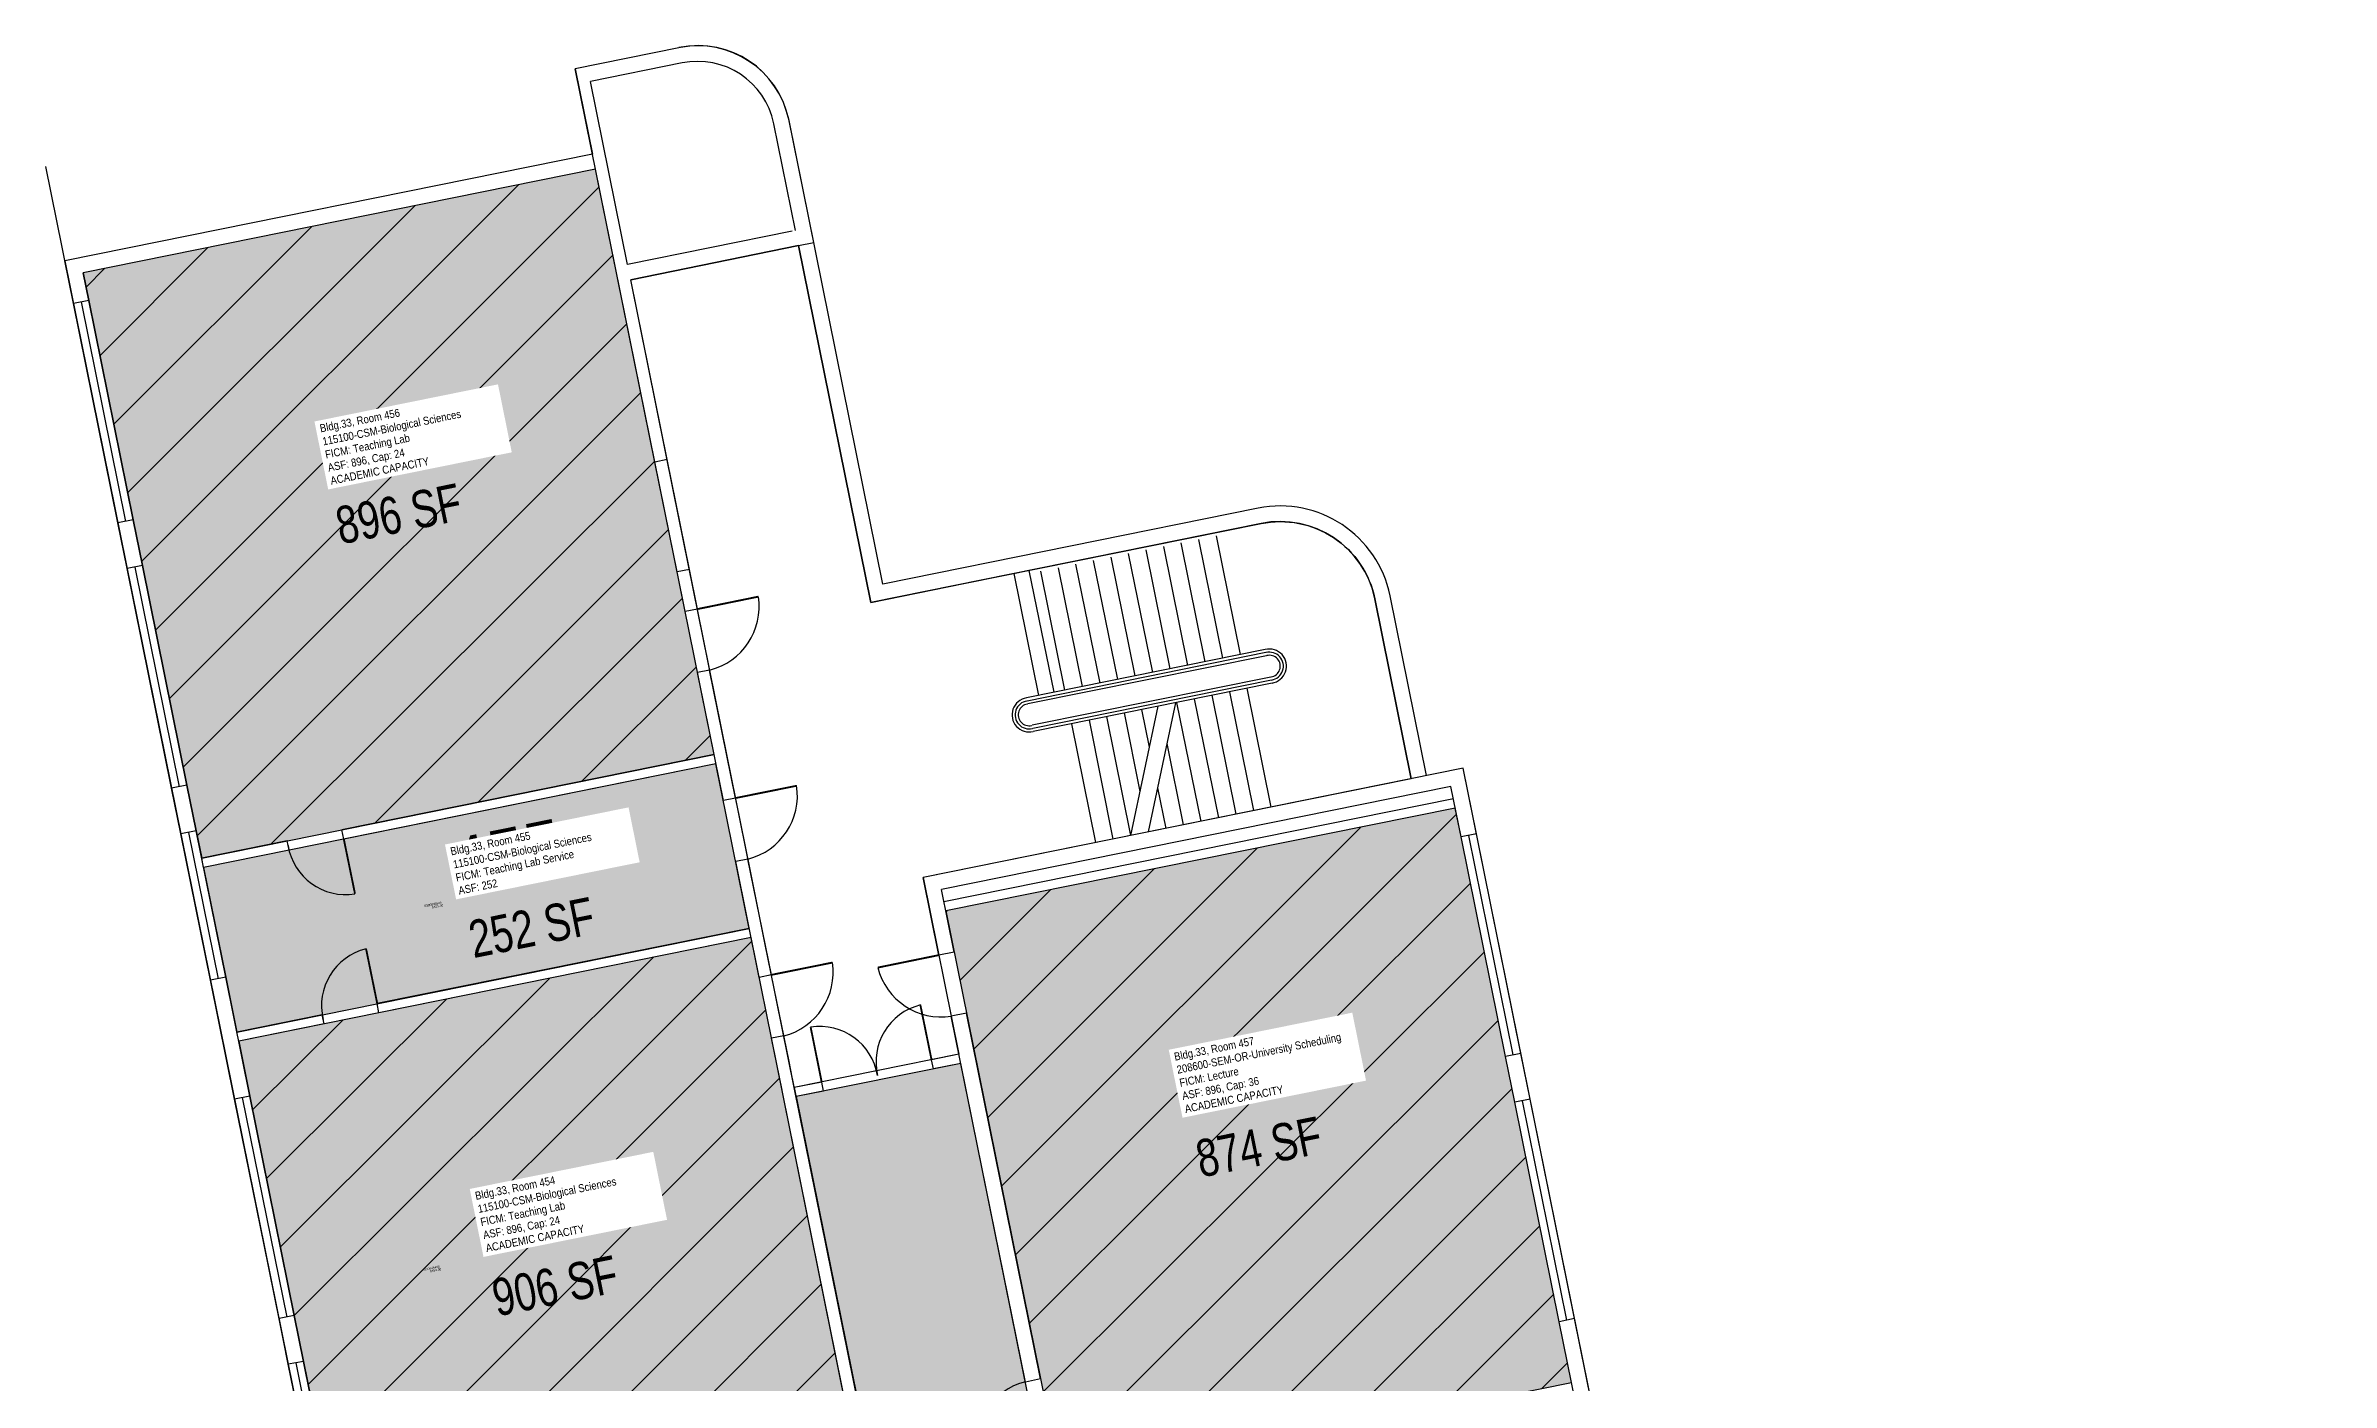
# Model space of a CAD drawing. Header units: inches. Extents: x 69218124 to 69220511, y 27679097 to 27683436.
# Drawn here: x 69218124 to 69219593, y 27682577 to 27683436 of the extents above; entities that cross this region are included whole.
import ezdxf
from ezdxf.enums import TextEntityAlignment as Align

# ---------------------------------------------------------------- set-up
doc = ezdxf.new("R2010")
doc.units = ezdxf.units.IN
doc.header["$LTSCALE"] = 0.25
doc.header["$MEASUREMENT"] = 0
for name, color, linetype in [('A-DOOR', 2, 'CONTINUOUS'), ('A-FLOR', 3, 'CONTINUOUS'), ('A-GLAZ', 1, 'CONTINUOUS'), ('A-GRID', 1, 'CONTINUOUS'), ('A-IDEN-RNUM', 7, 'CONTINUOUS'), ('A-IDEN-SNUM', 4, 'CONTINUOUS'), ('A-IDEN-VNUM', 4, 'CONTINUOUS'), ('A-WALL', 5, 'CONTINUOUS'), ('AREA-ASSIGN', 7, 'CONTINUOUS'), ('AREA-GROSS', 1, 'CONTINUOUS'), ('AREA-OUTSIDE', 3, 'CONTINUOUS'), ('AREA-TEXT', 3, 'CONTINUOUS'), ('Rooms-Capacity', 4, 'CONTINUOUS'), ('Rooms-Category-Color', 7, 'CONTINUOUS'), ('Rooms-College-Color', 7, 'CONTINUOUS'), ('Rooms-Department-Color', 7, 'CONTINUOUS'), ('Rooms-Division-Color', 7, 'CONTINUOUS'), ('Rooms-Information', 7, 'CONTINUOUS')]:
    doc.layers.add(name, color=color, linetype=linetype)
doc.styles.add('CP_AREA', font='arial.ttf', dxfattribs={"height": 15})
doc.styles.add('CP_ROOMSNUMBER', font='arial.ttf', dxfattribs={"height": 1})
doc.styles.add('CP_ROOMVNUMBER', font='arial.ttf', dxfattribs={"width": 0.85, "height": 0.075})
pattern_1 = [(45, (0, 0), (-26.516504294, 26.516504294), [])]

msp = doc.modelspace()

# ---------------------------------------------------------------- hatches: boundary and pattern name
at = {"layer": 'Rooms-Capacity'}
h = msp.add_hatch(dxfattribs=at)
h.set_pattern_fill('ANSI31', color=256, scale=300, style=0)
h.set_pattern_definition(pattern_1)
h.paths.add_polyline_path([(69218477.3, 27683356.9), (69218148, 27683290.3), (69218151.6, 27683272.6), (69218180.1, 27683131.5), (69218186.1, 27683102.1), (69218214.6, 27682960.9), (69218220.6, 27682931.5), (69218224.2, 27682913.9), (69218553.5, 27682980.5)])
h = msp.add_hatch(dxfattribs=at)
h.set_pattern_fill('ANSI31', color=256, scale=300, style=0)
h.set_pattern_definition(pattern_1)
h.paths.add_polyline_path([(69219104.5, 27682576.7), (69219096.6, 27682615.9), (69219068, 27682757), (69219062.1, 27682786.4), (69219033.5, 27682927.6), (69219029.8, 27682946.2), (69218702.4, 27682880), (69218777.2, 27682510.5)])
h = msp.add_hatch(dxfattribs=at)
h.set_pattern_fill('ANSI31', color=256, scale=300, style=0)
h.set_pattern_definition(pattern_1)
h.paths.add_polyline_path([(69218577.3, 27682862.9), (69218248, 27682796.3), (69218255.1, 27682761), (69218283.7, 27682619.8), (69218289.6, 27682590.4), (69218318.2, 27682449.3), (69218323.9, 27682420.9), (69218357.2, 27682427.7), (69218358.4, 27682421.8), (69218654.4, 27682481.7), (69218593.7, 27682781.5)])
at = {"layer": 'Rooms-Category-Color', "true_color": 0xe3f498}
for points in [[(69218477.3, 27683356.9), (69218148, 27683290.3), (69218151.6, 27683272.6), (69218180.1, 27683131.5), (69218186.1, 27683102.1), (69218214.6, 27682960.9), (69218220.6, 27682931.5), (69218224.2, 27682913.9), (69218553.5, 27682980.5)], [(69218576.1, 27682868.8), (69218554.6, 27682974.6), (69218225.4, 27682908), (69218239.6, 27682837.4), (69218246.8, 27682802.1)], [(69218577.3, 27682862.9), (69218248, 27682796.3), (69218255.1, 27682761), (69218283.7, 27682619.8), (69218289.6, 27682590.4), (69218318.2, 27682449.3), (69218323.9, 27682420.9), (69218357.2, 27682427.7), (69218358.4, 27682421.8), (69218654.4, 27682481.7), (69218593.7, 27682781.5)]]:
    msp.add_hatch(color=61, dxfattribs=at).paths.add_polyline_path(points)
at = {"layer": 'Rooms-Category-Color', "true_color": 0xffff64}
msp.add_hatch(color=51, dxfattribs=at).paths.add_polyline_path([(69219104.5, 27682576.7), (69219096.6, 27682615.9), (69219068, 27682757), (69219062.1, 27682786.4), (69219033.5, 27682927.6), (69219029.8, 27682946.2), (69218702.4, 27682880), (69218777.2, 27682510.5)])
at = {"layer": 'Rooms-Category-Color', "true_color": 0xadadad}
msp.add_hatch(color=253, dxfattribs=at).paths.add_polyline_path([(69218827.9, 27681664.7), (69218933.7, 27681686.1), (69218712, 27682782), (69218606.2, 27682760.6)])
at = {"layer": 'Rooms-College-Color', "true_color": 0xffe090}
for points in [[(69218477.3, 27683356.9), (69218148, 27683290.3), (69218151.6, 27683272.6), (69218180.1, 27683131.5), (69218186.1, 27683102.1), (69218214.6, 27682960.9), (69218220.6, 27682931.5), (69218224.2, 27682913.9), (69218553.5, 27682980.5)], [(69218576.1, 27682868.8), (69218554.6, 27682974.6), (69218225.4, 27682908), (69218239.6, 27682837.4), (69218246.8, 27682802.1)], [(69218577.3, 27682862.9), (69218248, 27682796.3), (69218255.1, 27682761), (69218283.7, 27682619.8), (69218289.6, 27682590.4), (69218318.2, 27682449.3), (69218323.9, 27682420.9), (69218357.2, 27682427.7), (69218358.4, 27682421.8), (69218654.4, 27682481.7), (69218593.7, 27682781.5)]]:
    msp.add_hatch(color=41, dxfattribs=at).paths.add_polyline_path(points)
at = {"layer": 'Rooms-College-Color', "true_color": 0xffff64}
msp.add_hatch(color=51, dxfattribs=at).paths.add_polyline_path([(69219104.5, 27682576.7), (69219096.6, 27682615.9), (69219068, 27682757), (69219062.1, 27682786.4), (69219033.5, 27682927.6), (69219029.8, 27682946.2), (69218702.4, 27682880), (69218777.2, 27682510.5)])
at = {"layer": 'Rooms-College-Color', "true_color": 0xadadad}
msp.add_hatch(color=253, dxfattribs=at).paths.add_polyline_path([(69218827.9, 27681664.7), (69218933.7, 27681686.1), (69218712, 27682782), (69218606.2, 27682760.6)])
at = {"layer": 'Rooms-Department-Color', "true_color": 0xffe090}
for points in [[(69218477.3, 27683356.9), (69218148, 27683290.3), (69218151.6, 27683272.6), (69218180.1, 27683131.5), (69218186.1, 27683102.1), (69218214.6, 27682960.9), (69218220.6, 27682931.5), (69218224.2, 27682913.9), (69218553.5, 27682980.5)], [(69218576.1, 27682868.8), (69218554.6, 27682974.6), (69218225.4, 27682908), (69218239.6, 27682837.4), (69218246.8, 27682802.1)], [(69218577.3, 27682862.9), (69218248, 27682796.3), (69218255.1, 27682761), (69218283.7, 27682619.8), (69218289.6, 27682590.4), (69218318.2, 27682449.3), (69218323.9, 27682420.9), (69218357.2, 27682427.7), (69218358.4, 27682421.8), (69218654.4, 27682481.7), (69218593.7, 27682781.5)]]:
    msp.add_hatch(color=41, dxfattribs=at).paths.add_polyline_path(points)
at = {"layer": 'Rooms-Department-Color', "true_color": 0x003fff}
msp.add_hatch(color=160, dxfattribs=at).paths.add_polyline_path([(69219104.5, 27682576.7), (69219096.6, 27682615.9), (69219068, 27682757), (69219062.1, 27682786.4), (69219033.5, 27682927.6), (69219029.8, 27682946.2), (69218702.4, 27682880), (69218777.2, 27682510.5)])
at = {"layer": 'Rooms-Department-Color', "true_color": 0xacacac}
msp.add_hatch(color=253, dxfattribs=at).paths.add_polyline_path([(69218827.9, 27681664.7), (69218933.7, 27681686.1), (69218712, 27682782), (69218606.2, 27682760.6)])
at = {"layer": 'Rooms-Division-Color', "true_color": 0xffe090}
for points in [[(69218477.3, 27683356.9), (69218148, 27683290.3), (69218151.6, 27683272.6), (69218180.1, 27683131.5), (69218186.1, 27683102.1), (69218214.6, 27682960.9), (69218220.6, 27682931.5), (69218224.2, 27682913.9), (69218553.5, 27682980.5)], [(69218576.1, 27682868.8), (69218554.6, 27682974.6), (69218225.4, 27682908), (69218239.6, 27682837.4), (69218246.8, 27682802.1)], [(69218577.3, 27682862.9), (69218248, 27682796.3), (69218255.1, 27682761), (69218283.7, 27682619.8), (69218289.6, 27682590.4), (69218318.2, 27682449.3), (69218323.9, 27682420.9), (69218357.2, 27682427.7), (69218358.4, 27682421.8), (69218654.4, 27682481.7), (69218593.7, 27682781.5)]]:
    msp.add_hatch(color=41, dxfattribs=at).paths.add_polyline_path(points)
at = {"layer": 'Rooms-Division-Color', "true_color": 0x003fff}
msp.add_hatch(color=160, dxfattribs=at).paths.add_polyline_path([(69219104.5, 27682576.7), (69219096.6, 27682615.9), (69219068, 27682757), (69219062.1, 27682786.4), (69219033.5, 27682927.6), (69219029.8, 27682946.2), (69218702.4, 27682880), (69218777.2, 27682510.5)])
at = {"layer": 'Rooms-Division-Color', "true_color": 0xadadad}
msp.add_hatch(color=253, dxfattribs=at).paths.add_polyline_path([(69218827.9, 27681664.7), (69218933.7, 27681686.1), (69218712, 27682782), (69218606.2, 27682760.6)])

# ---------------------------------------------------------------- linework, layer by layer
at = {"layer": 'A-DOOR', "const_width": 1.2, "elevation": 0}
for points in [[(69218542.7, 27683074.1), (69218581.9, 27683082.1)], [(69218567.3, 27682952.6), (69218606.5, 27682960.5)], [(69218315.5, 27682926.2), (69218322.7, 27682891)], [(69218337, 27682820.4), (69218329.8, 27682855.7)], [(69218697.9, 27682851.6), (69218658.7, 27682843.6)], [(69218590.3, 27682838.9), (69218629.5, 27682846.8)], [(69218693.2, 27682784.3), (69218686, 27682819.6)], [(69218622.6, 27682770), (69218615.5, 27682805.3)]]:
    msp.add_lwpolyline(points, dxfattribs=at)
at = {"layer": 'A-DOOR'}
for centre, radius, start, end in [((69218540.3, 27683075.7, 0), 42.1, 284.1782, 8.6991), ((69218564.9, 27682954.2, 0), 42.1, 284.1782, 8.6991), ((69218316.7, 27682928, 0), 37.5, 189.1481, 279.1481), ((69218338.7, 27682819.2, 0), 37.5, 103.7293, 193.7293), ((69218587.9, 27682840.5, 0), 42.1, 284.1782, 8.6991), ((69218699.5, 27682853.9, 0), 42.1, 194.1782, 278.6991), ((69218695, 27682783.1, 0), 37.5, 103.7293, 193.7293), ((69218621.4, 27682768.2, 0), 37.5, 9.1481, 99.1481), ((69218763.8, 27682536.4, 0), 42.1, 104.1782, 188.6991)]:
    msp.add_arc(centre, radius, start, end, dxfattribs=at)
at = {"layer": 'A-FLOR'}
for p, q in [((69218853.4, 27683116.7, 0), (69218868.9, 27683040.2, 0)), ((69218853.4, 27683116.7, 0), (69218868.9, 27683040.2, 0)), ((69218864.7, 27683118.9, 0), (69218880.2, 27683042.5, 0)), ((69218864.7, 27683118.9, 0), (69218880.2, 27683042.5, 0)), ((69218876, 27683121.2, 0), (69218891.5, 27683044.8, 0)), ((69218876, 27683121.2, 0), (69218891.5, 27683044.8, 0)), ((69218785.8, 27683103, 0), (69218801.3, 27683026.5, 0)), ((69218785.8, 27683103, 0), (69218801.3, 27683026.5, 0)), ((69218797.1, 27683105.3, 0), (69218812.6, 27683028.8, 0)), ((69218797.1, 27683105.3, 0), (69218812.6, 27683028.8, 0)), ((69218808.4, 27683107.5, 0), (69218823.8, 27683031.1, 0)), ((69218808.4, 27683107.5, 0), (69218823.8, 27683031.1, 0)), ((69218819.6, 27683109.8, 0), (69218835.1, 27683033.4, 0)), ((69218819.6, 27683109.8, 0), (69218835.1, 27683033.4, 0)), ((69218830.9, 27683112.1, 0), (69218846.4, 27683035.7, 0)), ((69218830.9, 27683112.1, 0), (69218846.4, 27683035.7, 0)), ((69218842.2, 27683114.4, 0), (69218857.6, 27683037.9, 0)), ((69218842.2, 27683114.4, 0), (69218857.6, 27683037.9, 0)), ((69218763.3, 27683098.4, 0), (69218778.7, 27683022, 0)), ((69218763.3, 27683098.4, 0), (69218778.7, 27683022, 0)), ((69218774.5, 27683100.7, 0), (69218790, 27683024.3, 0)), ((69218774.5, 27683100.7, 0), (69218790, 27683024.3, 0)), ((69218849.9, 27683013.9, 0), (69218832.4, 27682930.8, 0)), ((69218849.9, 27683013.9, 0), (69218832.4, 27682930.8, 0)), ((69218850.7, 27683014.1, 0), (69218866.2, 27682937.6, 0)), ((69218850.7, 27683014.1, 0), (69218866.2, 27682937.6, 0)), ((69218862, 27683016.4, 0), (69218877.5, 27682939.9, 0)), ((69218862, 27683016.4, 0), (69218877.5, 27682939.9, 0)), ((69218873.3, 27683018.7, 0), (69218888.7, 27682942.2, 0)), ((69218873.3, 27683018.7, 0), (69218888.7, 27682942.2, 0)), ((69218884.6, 27683020.9, 0), (69218900, 27682944.5, 0)), ((69218884.6, 27683020.9, 0), (69218900, 27682944.5, 0)), ((69218895.8, 27683023.2, 0), (69218911.3, 27682946.8, 0)), ((69218895.8, 27683023.2, 0), (69218911.3, 27682946.8, 0)), ((69218783.1, 27683000.4, 0), (69218798.6, 27682924, 0)), ((69218794.4, 27683002.7, 0), (69218809.8, 27682926.2, 0)), ((69218805.7, 27683005, 0), (69218821.1, 27682928.5, 0)), ((69218816.9, 27683007.3, 0), (69218827.1, 27682956.9, 0)), ((69218838.6, 27683011.6, 0), (69218821.1, 27682928.5, 0)), ((69218828.2, 27683009.5, 0), (69218833.1, 27682985.4, 0)), ((69218844.4, 27682987.6, 0), (69218854.9, 27682935.4, 0)), ((69218844.4, 27682987.6, 0), (69218854.9, 27682935.4, 0)), ((69218838.4, 27682959.2, 0), (69218843.7, 27682933.1, 0)), ((69218838.4, 27682959.2, 0), (69218843.7, 27682933.1, 0))]:
    msp.add_line(p, q, dxfattribs=at)
at = {"layer": 'A-GLAZ'}
for p, q in [((69218170.3, 27683129.5, 0), (69218141.8, 27683270.6, 0)), ((69218146.7, 27683271.6, 0), (69218175.3, 27683130.5, 0)), ((69218180.1, 27683131.5, 0), (69218151.6, 27683272.6, 0)), ((69218529.7, 27683098, 0), (69218515.4, 27683168.6, 0)), ((69218537.6, 27683099.6, 0), (69218523.3, 27683170.2, 0)), ((69218181.2, 27683101.1, 0), (69218209.7, 27682959.9, 0)), ((69218214.6, 27682960.9, 0), (69218186.1, 27683102.1, 0)), ((69218204.8, 27682958.9, 0), (69218176.3, 27683100.1, 0)), ((69218229.8, 27682835.4, 0), (69218210.8, 27682929.5, 0)), ((69218215.7, 27682930.5, 0), (69218234.7, 27682836.4, 0)), ((69218239.6, 27682837.4, 0), (69218220.6, 27682931.5, 0)), ((69219062.1, 27682786.4, 0), (69219033.5, 27682927.6, 0)), ((69219067, 27682787.4, 0), (69219038.4, 27682928.6, 0)), ((69219071.9, 27682788.4, 0), (69219043.3, 27682929.6, 0)), ((69218273.9, 27682617.9, 0), (69218245.3, 27682759, 0)), ((69218250.2, 27682760, 0), (69218278.8, 27682618.8, 0)), ((69218283.7, 27682619.8, 0), (69218255.1, 27682761, 0)), ((69219096.6, 27682615.9, 0), (69219068, 27682757, 0)), ((69219101.5, 27682616.9, 0), (69219072.9, 27682758, 0)), ((69219106.4, 27682617.9, 0), (69219077.8, 27682759, 0)), ((69218308.4, 27682447.3, 0), (69218279.8, 27682588.5, 0)), ((69218284.7, 27682589.4, 0), (69218313.3, 27682448.3, 0)), ((69218318.2, 27682449.3, 0), (69218289.6, 27682590.4, 0))]:
    msp.add_line(p, q, dxfattribs=at)
at = {"layer": 'A-GRID'}
msp.add_line((69218123.9, 27683358.8), (69218931.5, 27679367.7), dxfattribs=at)
at = {"layer": 'A-WALL'}
for p, q in [((69218530.9, 27683435.1, 0), (69218464.2, 27683421.6, 0)), ((69218532.9, 27683425.3, 0), (69218474.1, 27683413.4, 0)), ((69218515.4, 27683168.6, 0), (69218464.2, 27683421.6, 0)), ((69218497.9, 27683295.7, 0), (69218474.1, 27683413.4, 0)), ((69218605.7, 27683317.6, 0), (69218591.8, 27683386.2, 0)), ((69218661.9, 27683090.2, 0), (69218601.6, 27683388.2, 0)), ((69218475.3, 27683366.7, 0), (69218136.2, 27683298.1, 0)), ((69218477.3, 27683356.9, 0), (69218148, 27683290.3, 0)), ((69218603.7, 27683317.2, 0), (69218497.9, 27683295.7, 0)), ((69218607.7, 27683307.8, 0), (69218499.9, 27683285.9, 0)), ((69218654.1, 27683078.4, 0), (69218607.7, 27683307.8, 0)), ((69218141.8, 27683270.6, 0), (69218136.2, 27683298.1, 0)), ((69218151.6, 27683272.6, 0), (69218148, 27683290.3, 0)), ((69218523.3, 27683170.2, 0), (69218499.9, 27683285.9, 0)), ((69218151.6, 27683272.6, 0), (69218141.8, 27683270.6, 0)), ((69218523.3, 27683170.2, 0), (69218515.4, 27683168.6, 0)), ((69218180.1, 27683131.5, 0), (69218170.3, 27683129.5, 0)), ((69218186.1, 27683102.1, 0), (69218180.1, 27683131.5, 0)), ((69218903, 27683138.9, 0), (69218661.9, 27683090.2, 0)), ((69218176.3, 27683100.1, 0), (69218170.3, 27683129.5, 0)), ((69218905, 27683129.1, 0), (69218654.1, 27683078.4, 0)), ((69218186.1, 27683102.1, 0), (69218176.3, 27683100.1, 0)), ((69218537.6, 27683099.6, 0), (69218529.7, 27683098, 0)), ((69218534.8, 27683072.5, 0), (69218529.7, 27683098, 0)), ((69218542.7, 27683074.1, 0), (69218537.6, 27683099.6, 0)), ((69218762.1, 27683018.6, 0), (69218746.2, 27683097, 0)), ((69218771.9, 27683020.6, 0), (69218756, 27683099, 0)), ((69218542.7, 27683074.1, 0), (69218534.8, 27683072.5, 0)), ((69219001.5, 27682965, 0), (69218978.1, 27683080.7, 0)), ((69219011.3, 27682967, 0), (69218987.9, 27683082.6, 0)), ((69218907.6, 27683048.1, 0), (69218754.2, 27683017, 0)), ((69218908, 27683046.1, 0), (69218754.6, 27683015, 0)), ((69218908.4, 27683044.1, 0), (69218755, 27683013.1, 0)), ((69218550.6, 27683034.9, 0), (69218542.8, 27683033.3, 0)), ((69218559.4, 27682951, 0), (69218542.8, 27683033.3, 0)), ((69218567.3, 27682952.6, 0), (69218550.6, 27683034.9, 0)), ((69218911.2, 27683030.4, 0), (69218757.8, 27682999.4, 0)), ((69218911.6, 27683028.5, 0), (69218758.2, 27682997.4, 0)), ((69218912, 27683026.5, 0), (69218758.6, 27682995.4, 0)), ((69218553.5, 27682980.5, 0), (69218314.3, 27682932.1, 0)), ((69218554.6, 27682974.6, 0), (69218315.5, 27682926.2, 0)), ((69219034.8, 27682971.8), (69218687.8, 27682901.5, 0)), ((69219043.3, 27682929.6, 0), (69219034.8, 27682971.8, 0)), ((69218214.6, 27682960.9, 0), (69218204.8, 27682958.9, 0)), ((69218210.8, 27682929.5, 0), (69218204.8, 27682958.9, 0)), ((69218220.6, 27682931.5, 0), (69218214.6, 27682960.9, 0)), ((69219027, 27682960, 0), (69218699.6, 27682893.7, 0)), ((69219033.5, 27682927.6, 0), (69219027, 27682960, 0)), ((69218567.3, 27682952.6, 0), (69218559.4, 27682951, 0)), ((69219028.6, 27682952.1, 0), (69218701.2, 27682885.8, 0)), ((69219029.8, 27682946.2, 0), (69218702.4, 27682880, 0)), ((69218220.6, 27682931.5, 0), (69218210.8, 27682929.5, 0)), ((69218279.1, 27682925, 0), (69218224.2, 27682913.9, 0)), ((69218280.3, 27682919.1, 0), (69218279.1, 27682925, 0)), ((69218315.5, 27682926.2, 0), (69218314.3, 27682932.1, 0)), ((69219043.3, 27682929.6, 0), (69219033.5, 27682927.6, 0)), ((69218225.4, 27682908, 0), (69218224.2, 27682913.9, 0)), ((69218280.3, 27682919.1, 0), (69218225.4, 27682908, 0)), ((69218575.2, 27682913.4, 0), (69218567.4, 27682911.8, 0)), ((69218582.4, 27682837.3, 0), (69218567.4, 27682911.8, 0)), ((69218590.3, 27682838.9, 0), (69218575.2, 27682913.4, 0)), ((69218697.9, 27682851.6, 0), (69218687.8, 27682901.5, 0)), ((69218707.7, 27682853.5, 0), (69218699.6, 27682893.7, 0)), ((69218576.1, 27682868.8, 0), (69218337, 27682820.4, 0)), ((69218577.3, 27682862.9, 0), (69218338.1, 27682814.5, 0)), ((69218707.7, 27682853.5, 0), (69218697.9, 27682851.6, 0)), ((69218239.6, 27682837.4, 0), (69218229.8, 27682835.4, 0)), ((69218255.1, 27682761, 0), (69218239.6, 27682837.4, 0)), ((69218590.3, 27682838.9, 0), (69218582.4, 27682837.3, 0)), ((69218245.3, 27682759, 0), (69218229.8, 27682835.4, 0)), ((69218301.7, 27682813.3, 0), (69218246.8, 27682802.1, 0)), ((69218302.9, 27682807.4, 0), (69218248, 27682796.3, 0)), ((69218302.9, 27682807.4, 0), (69218301.7, 27682813.3, 0)), ((69218338.1, 27682814.5, 0), (69218337, 27682820.4, 0)), ((69218715.7, 27682814.3, 0), (69218705.9, 27682812.4, 0)), ((69218753.5, 27682577.1, 0), (69218705.9, 27682812.4, 0)), ((69218763.3, 27682579.1, 0), (69218715.7, 27682814.3, 0)), ((69218598.2, 27682799.7, 0), (69218590.4, 27682798.1, 0)), ((69218597.1, 27682764.8, 0), (69218590.4, 27682798.1, 0)), ((69218645.8, 27682564.5, 0), (69218598.2, 27682799.7, 0)), ((69218638, 27682562.9, 0), (69218593.7, 27682781.5, 0)), ((69218710.8, 27682787.9, 0), (69218693.2, 27682784.3, 0)), ((69218694.4, 27682778.4, 0), (69218693.2, 27682784.3, 0)), ((69218712, 27682782, 0), (69218694.4, 27682778.4, 0)), ((69219071.9, 27682788.4, 0), (69219062.1, 27682786.4, 0)), ((69219068, 27682757, 0), (69219062.1, 27682786.4, 0)), ((69219077.8, 27682759, 0), (69219071.9, 27682788.4, 0)), ((69218622.6, 27682770, 0), (69218605, 27682766.4, 0)), ((69218623.8, 27682764.1, 0), (69218606.2, 27682760.6, 0)), ((69218623.8, 27682764.1, 0), (69218622.6, 27682770, 0)), ((69218255.1, 27682761, 0), (69218245.3, 27682759, 0)), ((69219077.8, 27682759, 0), (69219068, 27682757, 0)), ((69218283.7, 27682619.8, 0), (69218273.9, 27682617.9, 0)), ((69218279.8, 27682588.5, 0), (69218273.9, 27682617.9, 0)), ((69218289.6, 27682590.4, 0), (69218283.7, 27682619.8, 0)), ((69219106.4, 27682617.9, 0), (69219096.6, 27682615.9, 0)), ((69219117.1, 27682565, 0), (69219106.4, 27682617.9, 0)), ((69219107.3, 27682563, 0), (69219096.6, 27682615.9, 0)), ((69218289.6, 27682590.4, 0), (69218279.8, 27682588.5, 0)), ((69218763.3, 27682579.1, 0), (69218753.5, 27682577.1, 0))]:
    msp.add_line(p, q, dxfattribs=at)
for centre, radius, start, end in [((69218542.8, 27683376.3, 0), 60, 11.4387, 101.4387), ((69218542.8, 27683376.3, 0), 50, 11.4387, 101.4387), ((69218917.3, 27683068.4, 0.3), 72, 11.4387, 101.4387), ((69218917.3, 27683068.4, 0.3), 62, 11.4387, 101.4387), ((69218910.3, 27683037.4, 0), 11, 278.9722, 103.9052), ((69218910.3, 27683037.4, 0), 9.01, 278.9722, 103.9052), ((69218910.3, 27683037.4, 0), 7, 278.9722, 103.9052), ((69218755.9, 27683006.1, 0), 11, 98.9722, 283.9051), ((69218755.9, 27683006.1, 0), 9.01, 98.9722, 283.9051), ((69218755.9, 27683006.1, 0), 7, 98.9722, 283.9051)]:
    msp.add_arc(centre, radius, start, end, dxfattribs=at)
at = {"layer": 'AREA-ASSIGN'}
for points in [[(69218477.3, 27683356.9), (69218148, 27683290.3), (69218151.6, 27683272.6), (69218180.1, 27683131.5), (69218186.1, 27683102.1), (69218214.6, 27682960.9), (69218220.6, 27682931.5), (69218224.2, 27682913.9), (69218553.5, 27682980.5)], [(69218576.1, 27682868.8), (69218554.6, 27682974.6), (69218225.4, 27682908), (69218239.6, 27682837.4), (69218246.8, 27682802.1)], [(69219104.5, 27682576.7), (69219096.6, 27682615.9), (69219068, 27682757), (69219062.1, 27682786.4), (69219033.5, 27682927.6), (69219029.8, 27682946.2), (69218702.4, 27682880), (69218777.2, 27682510.5)], [(69218577.3, 27682862.9), (69218248, 27682796.3), (69218255.1, 27682761), (69218283.7, 27682619.8), (69218289.6, 27682590.4), (69218318.2, 27682449.3), (69218323.9, 27682420.9), (69218357.2, 27682427.7), (69218358.4, 27682421.8), (69218654.4, 27682481.7), (69218593.7, 27682781.5)], [(69218827.9, 27681664.7), (69218933.7, 27681686.1), (69218712, 27682782), (69218606.2, 27682760.6)]]:
    msp.add_lwpolyline(points, close=True, dxfattribs=at)
at = {"layer": 'AREA-GROSS'}
msp.add_lwpolyline([(69219720.2, 27679584.4), (69219034.8, 27682971.8), (69218687.8, 27682901.5), (69218710.8, 27682787.9), (69218605, 27682766.4), (69218499.9, 27683285.9), (69218607.7, 27683307.8), (69218607.7, 27683307.8), (69218617.5, 27683309.8), (69218601.4, 27683389.1, 0.40963), (69218531.8, 27683435.3), (69218464.2, 27683421.6), (69218475.3, 27683366.7), (69218136.2, 27683298.1), (69218493.6, 27681531.9), (69218662.6, 27681566.1, 0.350008), (69218682.6, 27681555.8), (69218800.2, 27681579.6), (69218801.4, 27681573.7), (69218816.1, 27681576.7), (69218899, 27681167)], format="xyb", dxfattribs=at)
at = {"layer": 'AREA-OUTSIDE'}
msp.add_lwpolyline([(69219157.1, 27680037.7), (69218605, 27682766.4), (69218601.6, 27682783.1), (69218592.1, 27682830.2), (69218586.1, 27682859.6), (69218576.6, 27682906.6), (69218546.5, 27683055.6), (69218527.4, 27683149.7), (69218499.9, 27683285.9), (69218607.7, 27683307.8), (69218654.1, 27683078.4), (69218713.9, 27683090.5), (69218713.9, 27683090.5), (69218713.9, 27683090.5), (69218713.9, 27683090.5), (69218905, 27683129.1, -0.414221), (69218978.1, 27683080.7), (69219001.5, 27682965), (69218787.3, 27682921.7), (69218687.8, 27682901.5), (69218710.8, 27682787.9), (69218605, 27682766.4), (69219157.1, 27680037.7)], format="xyb", dxfattribs=at)

# ---------------------------------------------------------------- texts
at = {"layer": 'A-IDEN-RNUM', "style": 'CP_ROOMSNUMBER'}
for s, p in [('0456-00', (69218328, 27683188.5)), ('0455-00', (69218372.3, 27682881.6)), ('0457-00', (69218893.9, 27682788.1)), ('0454-00', (69218371, 27682647.6))]:
    msp.add_text(s, height=1.44, rotation=11.44, dxfattribs=at).set_placement(p)
at = {"layer": 'A-IDEN-SNUM', "style": 'CP_ROOMSNUMBER'}
for s, p in [('0330045600', (69218323.3, 27683189.4)), ('0330045500', (69218367.5, 27682882.5)), ('0330045700', (69218889.2, 27682788.9)), ('0330045400', (69218366.3, 27682648.5))]:
    msp.add_text(s, height=1.44, rotation=11.44, dxfattribs=at).set_placement(p)
at = {"layer": 'A-IDEN-VNUM', "style": 'CP_ROOMVNUMBER', "width": 0.85}
for s, p in [('456', (69218307.5, 27683154)), ('455', (69218389.7, 27682890.4)), ('457', (69218856.5, 27682750)), ('454', (69218407.3, 27682660.5))]:
    msp.add_text(s, height=36, rotation=11.4387, dxfattribs=at).set_placement(p)
at = {"layer": 'AREA-TEXT', "style": 'CP_AREA', "width": 0.75}
for s, p in [('896 SF', (69218350.7, 27683135.4)), ('252 SF', (69218436.2, 27682869.4)), ('874 SF', (69218903.5, 27682728.3)), ('906 SF', (69218451.2, 27682639))]:
    msp.add_text(s, height=24, rotation=11.4387, dxfattribs=at).set_placement(p, align=Align.MIDDLE_CENTER)

# ---------------------------------------------------------------- next in the draw order: texts
at = {"layer": 'Rooms-Information', "width": 115.2, "attachment_point": 7, "rotation": 11.4387, "style": 'CP_ROOMVNUMBER', "bg_fill": 3, "box_fill_scale": 1.5, "bg_fill_color": 256, "bg_fill_true_color": 13158600, "bg_fill_transparency": 0}
for s, insert, char_height in [('Bldg.33, Room 456^M^J115100-CSM-Biological Sciences^M^JFICM: Teaching Lab^M^JASF: 896, Cap: 24^M^JACADEMIC CAPACITY', (69218307.5, 27683154), 5.1429), ('Bldg.33, Room 455^M^J115100-CSM-Biological Sciences^M^JFICM: Teaching Lab Service^M^JASF: 252', (69218389.7, 27682890.4), 5.143), ('Bldg.33, Room 457^M^J208600-SEM-OR-University Scheduling^M^JFICM: Lecture^M^JASF: 896, Cap: 36^M^JACADEMIC CAPACITY', (69218856.5, 27682750), 5.1429), ('Bldg.33, Room 454^M^J115100-CSM-Biological Sciences^M^JFICM: Teaching Lab^M^JASF: 896, Cap: 24^M^JACADEMIC CAPACITY', (69218407.3, 27682660.5), 5.1429)]:
    msp.add_mtext(s, dxfattribs=dict(at, insert=insert, char_height=char_height))

doc.saveas('drawing.dxf')
